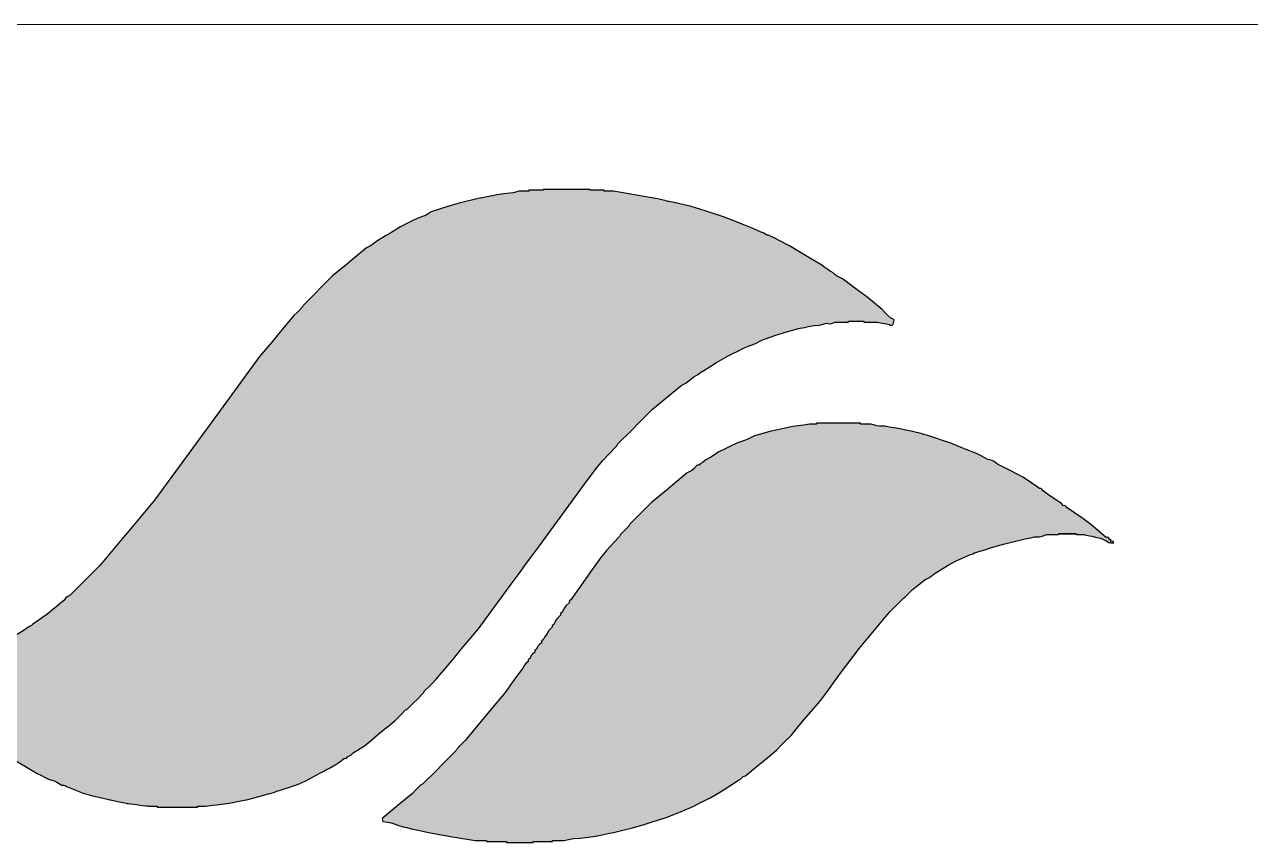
# Model space of a CAD drawing. Header units: millimetres. Extents: x 4091 to 4388, y 660 to 870.
# Drawn here: x 4272.84 to 4287.11, y 692.56 to 702.08 of the extents above; entities that cross this region are included whole.
import ezdxf
from ezdxf.enums import TextEntityAlignment as Align

# ---------------------------------------------------------------- set-up
doc = ezdxf.new("R2010")
doc.units = ezdxf.units.MM
doc.layers.add('图框', color=7, linetype='Continuous')
doc.styles.add('样式 1', font='simsunb.ttf')

# ---------------------------------------------------------------- blocks, each defined once
blk = doc.blocks.new('a1')
h = blk.add_hatch(color=40)
h.dxf.hatch_style = 1
h.paths.add_polyline_path([(836.4, 304), (853.9, 325.1), (888.9, 367.3), (898.6, 377), (903.5, 381.9), (913.2, 391.6), (916.5, 394.1), (929.4, 407), (936.5, 412.9), (951, 424), (957.9, 427.5), (961.3, 429.7), (967, 434.8), (991.6, 450), (1004.6, 456.5), (1030.9, 468.6), (1033.7, 469), (1035.2, 469.6), (1037.6, 471.2), (1049.7, 475), (1055.7, 476.9), (1067.9, 480.7), (1091.2, 487), (1102.9, 490.2), (1126.5, 495.8), (1133.2, 497.1), (1136.5, 497.8), (1143.2, 499.2), (1152, 499.7), (1156.5, 500.6), (1165, 503.3), (1173, 503.3), (1177, 503.3), (1185.1, 503.3), (1185.1, 504.9), (1186.7, 504.9), (1216.9, 504.9), (1216.9, 503.3), (1221.9, 503.3), (1224.4, 503.3), (1229.4, 503.3), (1231.1, 502.9), (1231.9, 502.8), (1233.6, 502.4), (1240.3, 501.1), (1243.6, 500.4), (1250.3, 499.1), (1258, 497.3), (1261.7, 495.8), (1268.8, 492.3), (1273.5, 489.4), (1276.6, 488.7), (1282.2, 489), (1281.2, 491), (1279.4, 491.9), (1277.2, 491.5), (1277.2, 494.9), (1275.2, 494), (1273.8, 495.7), (1272.8, 497.7), (1271, 498.6), (1268.8, 498.2), (1242.1, 521), (1228, 531.8), (1198.8, 551.3), (1197.8, 553.3), (1196, 554.2), (1193.8, 553.8), (1190, 558.4), (1187.5, 560.5), (1182.1, 563.2), (1173, 569.6), (1168.4, 572.7), (1156.8, 581.6), (1155.8, 583.7), (1154, 584.5), (1151.7, 584.2), (1132.5, 597.8), (1122.4, 604.1), (1101.6, 615.3), (1092.2, 619.9), (1087.6, 622.3), (1078.2, 627), (1072.2, 631.6), (1068.6, 633.4), (1061.4, 635.4), (1053.4, 639.4), (1049.4, 641.4), (1041.3, 645.4), (1023.3, 652.8), (1014.2, 656.4), (996.1, 663.8), (980.1, 669.2), (972, 671.8), (956, 677.2), (949.8, 678.6), (944.2, 680.5), (936.2, 682.4), (932.1, 683.4), (924.1, 685.3), (914.7, 687.1), (910, 688.1), (900.6, 690), (892.5, 691.4), (888.5, 692.1), (880.5, 693.5), (871.4, 693.4), (866.3, 694.2), (856.5, 697), (849.1, 697), (845.4, 697), (838.1, 697), (838.1, 698.6), (807.2, 698.6), (791.8, 698.6), (761, 698.6), (761, 697), (756, 697), (753.5, 697), (748.5, 697), (746.1, 696.6), (745, 696.5), (742.6, 696.1), (733.2, 694.8), (728.6, 694.1), (719.2, 692.8), (692.2, 687.2), (678.8, 684), (652.2, 676.9), (640.5, 671), (634.4, 668.5), (622, 664.6), (608.6, 657.9), (601.9, 654.5), (588.5, 647.8), (580, 642.1), (575.6, 639.5), (566.7, 634.5), (563, 631.4), (560.9, 630), (556.6, 627.8), (555.6, 625.8), (553.8, 624.9), (551.6, 625.3), (545.6, 618.8), (541.9, 615.9), (534, 612), (508.8, 590.9), (496.2, 580.4), (471.1, 559.4), (456, 544.3), (448.5, 536.8), (433.4, 521.7), (432.8, 520.4), (432.4, 519.7), (431.7, 518.4), (425.7, 512.3), (422.7, 509.3), (416.7, 503.3), (415.6, 500.4), (413.3, 498.3), (392.5, 475.3), (382.6, 463.3), (364.6, 438.1), (350.8, 418.6), (343.8, 408.8), (329.9, 389.2), (327.9, 388.2), (327, 386.4), (327.4, 384.2), (321.3, 378.5), (318.6, 375), (314.9, 367.5), (312.9, 366.5), (312, 364.7), (312.4, 362.5), (306.3, 356.7), (303.6, 353.2), (299.9, 345.7), (297.9, 344.7), (297, 342.9), (297.4, 340.7), (292.8, 336.9), (290.7, 334.4), (288.1, 329.1), (284.9, 325.4), (283.5, 323.3), (281.4, 319), (279.4, 318), (278.5, 316.2), (278.9, 314), (274.3, 310.2), (272.2, 307.7), (269.6, 302.3), (267.5, 301.3), (266.7, 299.6), (267, 297.3), (262.5, 293.5), (260.4, 291), (257.7, 285.7), (255.7, 284.7), (254.8, 282.9), (255.2, 280.7), (250.6, 276.9), (248.6, 274.4), (245.9, 269), (233, 252.3), (226.9, 243.7), (214.7, 226.5), (186.7, 192.8), (172.8, 176), (144.8, 142.3), (138.8, 136.3), (135.8, 133.3), (129.8, 127.2), (129.1, 125.9), (128.1, 123.9), (105, 100.8), (93.4, 89.2), (70.3, 66.1), (69, 65.5), (67, 64.5), (60.9, 58.4), (57.9, 55.4), (51.9, 49.4), (30.8, 31.7), (20.2, 22.9), (-1, 5.2), (-0.7, 3.2), (-0.5, 2.1), (-0.1, 0.2), (12.1, -2), (18.2, -3.4), (29.9, -7.8), (37.9, -9.7), (42, -10.7), (50, -12.6), (56.1, -13.8), (59.1, -14.5), (65.1, -16), (75.1, -18), (80.1, -19), (90.2, -21), (118.9, -26), (133.2, -28.5), (161.9, -33.5), (170, -33.5), (174, -33.5), (182, -33.5), (182, -35.2), (196.1, -35.2), (203.1, -35.2), (217.2, -35.2), (217.2, -36.8), (235.9, -36.8), (245.3, -36.8), (264, -36.8), (264, -35.2), (277.4, -35.2), (284.1, -35.2), (297.5, -35.2), (297.5, -33.5), (305.6, -33.5), (309.6, -33.5), (317.6, -33.5), (328.8, -30.8), (334.6, -30), (346.1, -29.4), (355.5, -28), (360.2, -27.4), (369.5, -26), (373.6, -25.5), (375.6, -25.2), (379.6, -24.4), (389.6, -22.3), (394.6, -21.3), (404.7, -19.2), (425.5, -14.3), (435.9, -11.5), (456.6, -5.9), (472.7, -0.8), (480.8, 1.7), (497, 6.8), (516.4, 14.9), (526.1, 19), (545.5, 27), (557.5, 33.1), (563.6, 36.1), (575.6, 42.1), (592.2, 52.3), (600.6, 57.5), (617.2, 67.7), (620.9, 70.8), (623, 72.2), (627.3, 74.3), (630.3, 77.5), (632.4, 78.8), (636.5, 80.2), (658, 98.2), (668.8, 107.2), (690.4, 125.2), (700.7, 135.6), (705.9, 140.8), (716.3, 151.1), (725.7, 162.5), (730.4, 168.2), (739.8, 179.5), (766.5, 210.8), (779.1, 227.1), (802.9, 260.5)])
for p, q in [((719.2, 692.8), (692.2, 687.2)), ((728.6, 694.1), (719.2, 692.8)), ((733.2, 694.8), (728.6, 694.1)), ((742.6, 696.1), (733.2, 694.8)), ((745, 696.5), (742.6, 696.1)), ((746.1, 696.6), (745, 696.5)), ((748.5, 697), (746.1, 696.6)), ((753.5, 697), (748.5, 697)), ((756, 697), (753.5, 697)), ((761, 697), (756, 697)), ((791.8, 698.6), (761, 698.6)), ((761, 698.6), (761, 698)), ((761, 698), (761, 697.6)), ((761, 697.6), (761, 697)), ((807.2, 698.6), (791.8, 698.6)), ((838.1, 698.6), (807.2, 698.6)), ((838.1, 698), (838.1, 698.6)), ((838.1, 697.6), (838.1, 698)), ((838.1, 697), (838.1, 697.6)), ((845.4, 697), (838.1, 697)), ((849.1, 697), (845.4, 697)), ((856.5, 697), (849.1, 697)), ((866.3, 694.2), (856.5, 697)), ((871.4, 693.4), (866.3, 694.2)), ((880.5, 693.5), (871.4, 693.4)), ((888.5, 692.1), (880.5, 693.5)), ((892.5, 691.4), (888.5, 692.1)), ((900.6, 690), (892.5, 691.4)), ((910, 688.1), (900.6, 690)), ((914.7, 687.1), (910, 688.1)), ((634.4, 668.5), (622, 664.6)), ((640.5, 671), (634.4, 668.5)), ((652.2, 676.9), (640.5, 671)), ((678.8, 684), (652.2, 676.9)), ((692.2, 687.2), (678.8, 684)), ((924.1, 685.3), (914.7, 687.1)), ((932.1, 683.4), (924.1, 685.3)), ((936.2, 682.4), (932.1, 683.4)), ((944.2, 680.5), (936.2, 682.4)), ((948.9, 679), (944.2, 680.5)), ((951.2, 678.3), (948.9, 679)), ((956, 677.2), (951.2, 678.3)), ((972, 671.8), (956, 677.2)), ((980.1, 669.2), (972, 671.8)), ((996.1, 663.8), (980.1, 669.2)), ((588.5, 647.8), (580, 642.1)), ((601.9, 654.5), (588.5, 647.8)), ((608.6, 657.9), (601.9, 654.5)), ((622, 664.6), (608.6, 657.9)), ((1014.2, 656.4), (996.1, 663.8)), ((1023.3, 652.8), (1014.2, 656.4)), ((1041.3, 645.4), (1023.3, 652.8)), ((1049.4, 641.4), (1041.3, 645.4)), ((551.6, 625.3), (545.6, 618.8)), ((553.8, 624.9), (551.6, 625.3)), ((555.6, 625.8), (553.8, 624.9)), ((556.6, 627.8), (555.6, 625.8)), ((560.9, 630), (556.6, 627.8)), ((563, 631.4), (560.9, 630)), ((566.7, 634.5), (563, 631.4)), ((575.6, 639.5), (566.7, 634.5)), ((580, 642.1), (575.6, 639.5)), ((1053.4, 639.4), (1049.4, 641.4)), ((1061.4, 635.4), (1053.4, 639.4)), ((1068.6, 633.4), (1061.4, 635.4)), ((1072.2, 631.6), (1068.6, 633.4)), ((1078.2, 627), (1072.2, 631.6)), ((1087.6, 622.3), (1078.2, 627)), ((534, 612), (508.8, 590.9)), ((541.9, 615.9), (534, 612)), ((545.6, 618.8), (541.9, 615.9)), ((1092.2, 619.9), (1087.6, 622.3)), ((1101.6, 615.3), (1092.2, 619.9)), ((1122.4, 604.1), (1101.6, 615.3)), ((1132.5, 597.8), (1122.4, 604.1)), ((508.8, 590.9), (496.2, 580.4)), ((1151.7, 584.2), (1132.5, 597.8)), ((1154, 584.5), (1151.7, 584.2)), ((1155.8, 583.7), (1154, 584.5)), ((1156.8, 581.6), (1155.8, 583.7)), ((1168.4, 572.7), (1156.8, 581.6)), ((471.1, 559.4), (456, 544.3)), ((496.2, 580.4), (471.1, 559.4)), ((1173, 569.6), (1168.4, 572.7)), ((1182.1, 563.2), (1173, 569.6)), ((1187.5, 560.5), (1182.1, 563.2)), ((1190, 558.4), (1187.5, 560.5)), ((456, 544.3), (448.5, 536.8)), ((1193.8, 553.8), (1190, 558.4)), ((1196, 554.2), (1193.8, 553.8)), ((1197.8, 553.3), (1196, 554.2)), ((1198.8, 551.3), (1197.8, 553.3)), ((1228, 531.8), (1198.8, 551.3)), ((431.7, 518.4), (425.7, 512.3)), ((432.4, 519.7), (431.7, 518.4)), ((432.8, 520.4), (432.4, 519.7)), ((433.4, 521.7), (432.8, 520.4)), ((448.5, 536.8), (433.4, 521.7)), ((1242.1, 521), (1228, 531.8)), ((1268.8, 498.2), (1242.1, 521)), ((413.3, 498.3), (392.5, 475.3)), ((415.1, 499.9), (413.3, 498.3)), ((415.8, 501), (415.1, 499.9)), ((416.7, 503.3), (415.8, 501)), ((422.7, 509.3), (416.7, 503.3)), ((425.7, 512.3), (422.7, 509.3)), ((1102.9, 490.2), (1126.5, 495.8)), ((1126.5, 495.8), (1133.2, 497.1)), ((1133.2, 497.1), (1136.5, 497.8)), ((1136.5, 497.8), (1143.2, 499.2)), ((1143.2, 499.2), (1152, 499.7)), ((1152, 499.7), (1156.5, 500.6)), ((1156.5, 500.6), (1165, 503.3)), ((1165, 503.3), (1173, 503.3)), ((1173, 503.3), (1177, 503.3)), ((1177, 503.3), (1185.1, 503.3)), ((1185.1, 504.3), (1185.1, 504.9)), ((1185.1, 504.9), (1186.7, 504.9)), ((1186.7, 504.9), (1185.1, 504.9)), ((1185.1, 504.9), (1186.7, 504.9)), ((1185.1, 503.9), (1185.1, 504.3)), ((1185.1, 503.3), (1185.1, 503.9)), ((1186.7, 504.9), (1216.9, 504.9)), ((1216.9, 504.9), (1186.7, 504.9)), ((1186.7, 504.9), (1216.9, 504.9)), ((1216.9, 504.9), (1216.9, 504.3)), ((1216.9, 504.3), (1216.9, 503.9)), ((1216.9, 503.9), (1216.9, 503.3)), ((1216.9, 503.3), (1221.9, 503.3)), ((1221.9, 503.3), (1224.4, 503.3)), ((1224.4, 503.3), (1229.4, 503.3)), ((1229.4, 503.3), (1231.1, 502.9)), ((1231.1, 502.9), (1231.9, 502.8)), ((1231.9, 502.8), (1233.6, 502.4)), ((1233.6, 502.4), (1240.3, 501.1)), ((1240.3, 501.1), (1243.6, 500.4)), ((1243.6, 500.4), (1250.3, 499.1)), ((1250.3, 499.1), (1258, 497.3)), ((1258, 497.3), (1261.7, 495.8)), ((1261.7, 495.8), (1268.8, 492.3)), ((1271, 498.6), (1268.8, 498.2)), ((1272.8, 497.7), (1271, 498.6)), ((1273.8, 495.7), (1272.8, 497.7)), ((1274.7, 494.6), (1273.8, 495.7)), ((1275.9, 494.3), (1274.7, 494.6)), ((1277.2, 494.9), (1275.9, 494.3)), ((1277.2, 493.5), (1277.2, 494.9)), ((392.5, 475.3), (382.6, 463.3)), ((1037.6, 471.2), (1049.7, 475)), ((1049.7, 475), (1055.7, 476.9)), ((1055.7, 476.9), (1067.9, 480.7)), ((1067.9, 480.7), (1091.2, 487)), ((1091.2, 487), (1102.9, 490.2)), ((1268.8, 492.3), (1273.5, 489.4)), ((1273.5, 489.4), (1276.6, 488.7)), ((1276.6, 488.7), (1282.2, 489)), ((1277.2, 492.8), (1277.2, 493.5)), ((1277.2, 491.5), (1277.2, 492.8)), ((1279.4, 491.9), (1277.2, 491.5)), ((1281.2, 491), (1279.4, 491.9)), ((1282.2, 489), (1281.2, 491)), ((382.6, 463.3), (364.6, 438.1)), ((991.6, 450), (1004.6, 456.5)), ((1004.6, 456.5), (1030.9, 468.6)), ((1030.9, 468.6), (1033.7, 469)), ((1033.7, 469), (1035.2, 469.6)), ((1035.2, 469.6), (1037.6, 471.2)), ((364.6, 438.1), (350.8, 418.6)), ((961.3, 429.7), (967, 434.8)), ((967, 434.8), (991.6, 450)), ((343.8, 408.8), (329.9, 389.2)), ((350.8, 418.6), (343.8, 408.8)), ((929.4, 407), (936.5, 412.9)), ((936.5, 412.9), (951, 424)), ((951, 424), (957.9, 427.5)), ((957.9, 427.5), (961.3, 429.7)), ((327.9, 388.2), (327, 386.4)), ((329.9, 389.2), (327.9, 388.2)), ((903.5, 381.9), (913.2, 391.6)), ((913.2, 391.6), (916.5, 394.1)), ((916.5, 394.1), (929.4, 407)), ((312.9, 366.5), (312, 364.7)), ((314.9, 367.5), (312.9, 366.5)), ((318.6, 375), (314.9, 367.5)), ((321.3, 378.5), (318.6, 375)), ((327.4, 384.2), (321.3, 378.5)), ((327, 386.4), (327.4, 384.2)), ((853.9, 325.1), (888.9, 367.3)), ((888.9, 367.3), (898.6, 377)), ((898.6, 377), (903.5, 381.9)), ((297.9, 344.7), (297, 342.9)), ((299.9, 345.7), (297.9, 344.7)), ((303.6, 353.2), (299.9, 345.7)), ((306.3, 356.7), (303.6, 353.2)), ((312.4, 362.5), (306.3, 356.7)), ((312, 364.7), (312.4, 362.5)), ((283.5, 323.3), (281.4, 319)), ((284.9, 325.4), (283.5, 323.3)), ((288.1, 329.1), (284.9, 325.4)), ((290.7, 334.4), (288.1, 329.1)), ((292.8, 336.9), (290.7, 334.4)), ((297.4, 340.7), (292.8, 336.9)), ((297, 342.9), (297.4, 340.7)), ((836.4, 304), (853.9, 325.1)), ((267.5, 301.3), (266.7, 299.6)), ((269.6, 302.3), (267.5, 301.3)), ((272.2, 307.7), (269.6, 302.3)), ((274.3, 310.2), (272.2, 307.7)), ((278.9, 314), (274.3, 310.2)), ((279.4, 318), (278.5, 316.2)), ((278.5, 316.2), (278.9, 314)), ((281.4, 319), (279.4, 318)), ((802.9, 260.5), (836.4, 304)), ((255.2, 280.7), (250.6, 276.9)), ((255.7, 284.7), (254.8, 282.9)), ((254.8, 282.9), (255.2, 280.7)), ((257.7, 285.7), (255.7, 284.7)), ((260.4, 291), (257.7, 285.7)), ((262.5, 293.5), (260.4, 291)), ((267, 297.3), (262.5, 293.5)), ((266.7, 299.6), (267, 297.3)), ((245.9, 269), (233, 252.3)), ((248.6, 274.4), (245.9, 269)), ((250.6, 276.9), (248.6, 274.4)), ((779.1, 227.1), (802.9, 260.5)), ((226.9, 243.7), (214.7, 226.5)), ((233, 252.3), (226.9, 243.7)), ((214.7, 226.5), (186.7, 192.8)), ((766.5, 210.8), (779.1, 227.1)), ((739.8, 179.5), (766.5, 210.8)), ((172.8, 176), (144.8, 142.3)), ((186.7, 192.8), (172.8, 176)), ((730.4, 168.2), (739.8, 179.5)), ((705.9, 140.8), (716.3, 151.1)), ((716.3, 151.1), (725.7, 162.5)), ((725.7, 162.5), (730.4, 168.2)), ((135.8, 133.3), (129.8, 127.2)), ((138.8, 136.3), (135.8, 133.3)), ((144.8, 142.3), (138.8, 136.3)), ((690.4, 125.2), (700.7, 135.6)), ((700.7, 135.6), (705.9, 140.8)), ((128.1, 123.9), (105, 100.8)), ((128.7, 125.2), (128.1, 123.9)), ((129.1, 125.9), (128.7, 125.2)), ((129.8, 127.2), (129.1, 125.9)), ((668.8, 107.2), (690.4, 125.2)), ((93.4, 89.2), (70.3, 66.1)), ((105, 100.8), (93.4, 89.2)), ((636.5, 80.2), (658, 98.2)), ((658, 98.2), (668.8, 107.2)), ((68.3, 65.1), (67, 64.5)), ((69, 65.5), (68.3, 65.1)), ((70.3, 66.1), (69, 65.5)), ((600.6, 57.5), (617.2, 67.7)), ((617.2, 67.7), (620.9, 70.8)), ((620.9, 70.8), (623, 72.2)), ((623, 72.2), (627.3, 74.3)), ((627.3, 74.3), (630.3, 77.5)), ((630.3, 77.5), (632.4, 78.8)), ((632.4, 78.8), (636.5, 80.2)), ((51.9, 49.4), (30.8, 31.7)), ((57.9, 55.4), (51.9, 49.4)), ((60.9, 58.4), (57.9, 55.4)), ((67, 64.5), (60.9, 58.4)), ((575.6, 42.1), (592.2, 52.3)), ((592.2, 52.3), (600.6, 57.5)), ((20.2, 22.9), (-1, 5.2)), ((30.8, 31.7), (20.2, 22.9)), ((526.1, 19), (545.5, 27)), ((545.5, 27), (557.5, 33.1)), ((557.5, 33.1), (563.6, 36.1)), ((563.6, 36.1), (575.6, 42.1)), ((-1, 5.2), (-0.7, 3.2)), ((-0.7, 3.2), (-0.5, 2.1)), ((-0.5, 2.1), (-0.1, 0.2)), ((-0.1, 0.2), (12.1, -2)), ((472.7, -0.8), (480.8, 1.7)), ((480.8, 1.7), (497, 6.8)), ((497, 6.8), (516.4, 14.9)), ((516.4, 14.9), (526.1, 19)), ((12.1, -2), (18.2, -3.4)), ((18.2, -3.4), (29.9, -7.8)), ((29.9, -7.8), (37.9, -9.7)), ((37.9, -9.7), (42, -10.7)), ((42, -10.7), (50, -12.6)), ((50, -12.6), (56.1, -13.8)), ((56.1, -13.8), (59.1, -14.5)), ((59.1, -14.5), (65.1, -16)), ((65.1, -16), (75.1, -18)), ((75.1, -18), (80.1, -19)), ((80.1, -19), (90.2, -21)), ((90.2, -21), (118.9, -26)), ((389.6, -22.3), (394.6, -21.3)), ((394.6, -21.3), (404.7, -19.2)), ((404.7, -19.2), (425.5, -14.3)), ((425.5, -14.3), (435.9, -11.5)), ((435.9, -11.5), (456.6, -5.9)), ((456.6, -5.9), (472.7, -0.8)), ((118.9, -26), (133.2, -28.5)), ((133.2, -28.5), (161.9, -33.5)), ((161.9, -33.5), (170, -33.5)), ((170, -33.5), (174, -33.5)), ((174, -33.5), (182, -33.5)), ((182, -33.5), (182, -34.2)), ((182, -34.2), (182, -34.5)), ((182, -34.5), (182, -35.2)), ((182, -35.2), (196.1, -35.2)), ((196.1, -35.2), (203.1, -35.2)), ((203.1, -35.2), (217.2, -35.2)), ((217.2, -35.2), (217.2, -35.8)), ((217.2, -35.8), (217.2, -36.2)), ((217.2, -36.2), (217.2, -36.8)), ((217.2, -36.8), (235.9, -36.8)), ((235.9, -36.8), (245.3, -36.8)), ((245.3, -36.8), (264, -36.8)), ((264, -35.8), (264, -35.2)), ((264, -35.2), (277.4, -35.2)), ((264, -36.2), (264, -35.8)), ((264, -36.8), (264, -36.2)), ((277.4, -35.2), (284.1, -35.2)), ((284.1, -35.2), (297.5, -35.2)), ((297.5, -34.2), (297.5, -33.5)), ((297.5, -33.5), (305.6, -33.5)), ((297.5, -34.5), (297.5, -34.2)), ((297.5, -35.2), (297.5, -34.5)), ((305.6, -33.5), (309.6, -33.5)), ((309.6, -33.5), (317.6, -33.5)), ((317.6, -33.5), (328.8, -30.8)), ((328.8, -30.8), (334.6, -30)), ((334.6, -30), (346.1, -29.4)), ((346.1, -29.4), (355.5, -28)), ((355.5, -28), (360.2, -27.4)), ((360.2, -27.4), (369.5, -26)), ((369.5, -26), (373.6, -25.5)), ((373.6, -25.5), (375.6, -25.2)), ((375.6, -25.2), (379.6, -24.4)), ((379.6, -24.4), (389.6, -22.3))]:
    blk.add_line(p, q)
blk = doc.blocks.new('a2')
h = blk.add_hatch(color=132)
h.dxf.hatch_style = 1
h.paths.add_polyline_path([(1142.7, 249.9), (1174.3, 293.1), (1194.5, 320.6), (1205.6, 333.9), (1229.2, 358.6), (1231, 360.2), (1231.7, 361.4), (1232.6, 363.6), (1257, 388.1), (1269.2, 400.3), (1293.7, 424.7), (1313.5, 441.1), (1323.4, 449.3), (1343.2, 465.6), (1352.8, 471.1), (1357.3, 474.4), (1365.9, 481.4), (1370.2, 483.6), (1372.2, 485), (1375.9, 488.1), (1395.9, 500.3), (1405.9, 506.4), (1426.2, 518), (1437, 523.4), (1442.3, 526.1), (1453, 531.4), (1458.9, 534.1), (1461.9, 535.3), (1473.1, 539), (1483.9, 545.2), (1489.7, 547.7), (1501.6, 551.5), (1509.6, 554.2), (1513.7, 555.5), (1521.7, 558.1), (1524.2, 559.3), (1543.8, 564.7), (1549.3, 566.2), (1560.2, 568.1), (1566.9, 569.5), (1570.3, 570.1), (1577, 571.5), (1585.8, 572.1), (1590.3, 573), (1598.7, 575.7), (1604.7, 574.5), (1608.3, 574.9), (1613.8, 577.4), (1623.2, 577.4), (1627.8, 577.4), (1637.2, 577.4), (1637.2, 579.1), (1647.9, 579.1), (1653.3, 579.1), (1664, 579.1), (1664, 577.4), (1673.4, 577.4), (1678.1, 577.4), (1687.4, 577.4), (1696.1, 575.7), (1700.5, 574.8), (1709.2, 573), (1711.4, 571.5), (1714.1, 571.8), (1715.9, 573.9), (1717.5, 580.7), (1715.2, 583.4), (1711.3, 584.3), (1705.3, 590.3), (1702.3, 593.3), (1696.2, 599.4), (1669.2, 621.9), (1655, 632.3), (1626.6, 653.1), (1619.7, 656.6), (1616.4, 658.8), (1610.6, 663.8), (1606.3, 666), (1604.2, 667.4), (1600.5, 670.5), (1596.2, 672.7), (1594.1, 674.1), (1590.5, 677.2), (1567.7, 691), (1556.3, 697.8), (1533.6, 711.5), (1514.5, 721.1), (1509.1, 723.8), (1498.4, 729.1), (1496.4, 729.8), (1493.4, 730.8), (1487.4, 733.8), (1484.4, 735.3), (1468.3, 742.5), (1448.1, 750.4), (1438, 754.3), (1417.9, 762.2), (1405.8, 766.2), (1399.8, 768.2), (1387.7, 772.2), (1376.4, 775.6), (1370.7, 777.3), (1359.3, 780.7), (1345.9, 783.9), (1339.2, 785.5), (1325.7, 788.6), (1321.5, 788.9), (1317.3, 790.3), (1307.4, 792.6), (1302.3, 793.6), (1292.2, 795.4), (1265.5, 800), (1252.1, 802.4), (1225.4, 807), (1218.7, 807), (1215.3, 807), (1208.6, 807), (1208.6, 808.7), (1198.6, 808.7), (1193.6, 808.7), (1183.5, 808.7), (1183.5, 810.3), (1150.7, 810.3), (1134.3, 810.3), (1101.5, 810.3), (1101.5, 808.7), (1091.5, 808.7), (1086.4, 808.7), (1076.4, 808.7), (1076.4, 807), (1069.7, 807), (1066.3, 807), (1059.6, 807), (1049.1, 804.4), (1043.7, 803.4), (1032.9, 802.7), (1024.8, 801.3), (1020.8, 800.6), (1012.8, 799.2), (1002.8, 797.2), (997.7, 796.2), (987.7, 794.2), (954.5, 785.9), (937.9, 781.3), (905.4, 770.7), (896.6, 765.3), (891.7, 763.1), (881.9, 759.9), (869.8, 753.9), (863.8, 750.9), (851.8, 744.8), (834.3, 734.2), (825.5, 728.9), (808.1, 718.3), (802.2, 713.3), (798.9, 711), (792, 707.6), (768.2, 687.9), (756.3, 678.1), (732.5, 658.4), (712, 637.9), (701.8, 627.7), (681.4, 607.3), (680.7, 606), (680.4, 605.3), (679.7, 604), (673.7, 597.9), (670.7, 594.9), (664.7, 588.9), (640.6, 560.1), (628.6, 545.6), (604.5, 516.8), (530.6, 416.1), (493.7, 365.7), (419.8, 264.9), (381.8, 219.4), (362.7, 196.6), (324.7, 151), (303.6, 129.9), (293, 119.3), (271.9, 98.2), (267, 95.4), (264.6, 93.5), (261, 89.1), (241.4, 72.4), (231, 64.5), (209.9, 49.7), (205, 45.6), (199.8, 43), (189.5, 35.7), (184.1, 32.4), (173.1, 26.1), (166.4, 22.8), (163.1, 21.1), (156.4, 17.7), (144.9, 13.3), (139.2, 11.1), (127.7, 6.6), (107.8, 1), (97.7, -1.5), (77.4, -5.5), (58, -5.5), (48.2, -5.5), (28.8, -5.5), (21.2, -2.7), (16.9, -1.9), (8.7, -2.2), (8.7, -3.8), (7.1, -3.8), (5.4, -5.1), (5.1, -7.1), (6.2, -8.8), (14.2, -23.5), (18.8, -30.6), (28.8, -44), (28.5, -46.2), (29.3, -48), (31.4, -49), (45.5, -70.5), (53.3, -80.9), (70, -100.5), (73.9, -103.3), (75.5, -105.3), (77.7, -109.6), (90.7, -122.7), (97.2, -129.2), (110.3, -142.2), (124, -152), (130.5, -157.6), (139.1, -166.2), (148, -172.2), (153.4, -176), (163.8, -184), (183.9, -196.1), (193.9, -202.2), (214, -214.3), (222, -218.3), (226, -220.3), (234.1, -224.3), (243.9, -227.6), (248.7, -229.8), (257.6, -235.1), (261.1, -234.7), (263.3, -235.4), (266, -237.6), (294.7, -248.8), (309.6, -253.4), (339.7, -260.2), (343, -261), (353.1, -263.1), (358.1, -264.1), (368.1, -266.1), (372.1, -267), (374.1, -267.4), (378.2, -267.8), (388.9, -269.1), (394.2, -269.8), (405, -271.1), (407.6, -271.4), (409, -271.6), (411.7, -271.9), (417, -271.9), (419.7, -271.9), (425, -271.9), (425, -273.6), (453.2, -273.6), (467.2, -273.6), (495.4, -273.6), (495.4, -271.9), (500.7, -271.9), (503.4, -271.9), (508.8, -271.9), (522.1, -270.3), (528.8, -269.4), (542.2, -267.8), (550.3, -266.4), (554.3, -265.7), (562.3, -264.3), (584, -260), (594.8, -257.3), (616, -251.4), (619.3, -250.1), (622.8, -249.7), (630.8, -247.1), (634.8, -245.8), (642.9, -243.1), (670.8, -234), (684.3, -227.8), (710.1, -213.8), (716.8, -210.4), (720.2, -208.8), (726.9, -205.4), (738, -199), (743.4, -195.5), (753.6, -187.8), (755.8, -188.2), (757.6, -187.3), (758.6, -185.3), (762.9, -183.1), (765, -181.7), (768.6, -178.5), (788.2, -165.7), (797.7, -158.6), (815.5, -143.4), (826.2, -134.6), (831.5, -130.2), (842.1, -121.4), (849.5, -114), (853.2, -110.3), (860.5, -103), (863.9, -101.3), (874.9, -90.2), (880.5, -84.7), (891.5, -73.7), (892.2, -72.3), (892.5, -71.7), (893.2, -70.3), (901.9, -61.6), (906.2, -57.3), (914.9, -48.6), (944.2, -13.5), (958.8, 4), (988.1, 39.1), (1010.5, 69.6), (1021.7, 84.8), (1044, 115.4), (1054.3, 129.3), (1059.4, 136.3), (1069.6, 150.2), (1079.8, 164.1), (1084.9, 171.1), (1095.1, 185), (1126.8, 228.2)])
for p, q in [((997.7, 796.2), (987.7, 794.2)), ((1002.8, 797.2), (997.7, 796.2)), ((1012.8, 799.2), (1002.8, 797.2)), ((1020.8, 800.6), (1012.8, 799.2)), ((1024.8, 801.3), (1020.8, 800.6)), ((1032.9, 802.7), (1024.8, 801.3)), ((1043.7, 803.4), (1032.9, 802.7)), ((1049.1, 804.4), (1043.7, 803.4)), ((1059.6, 807), (1049.1, 804.4)), ((1066.3, 807), (1059.6, 807)), ((1069.7, 807), (1066.3, 807)), ((1076.4, 807), (1069.7, 807)), ((1086.4, 808.7), (1076.4, 808.7)), ((1076.4, 808.7), (1076.4, 808)), ((1076.4, 808), (1076.4, 807.7)), ((1076.4, 807.7), (1076.4, 807)), ((1091.5, 808.7), (1086.4, 808.7)), ((1101.5, 808.7), (1091.5, 808.7)), ((1134.3, 810.3), (1101.5, 810.3)), ((1101.5, 810.3), (1101.5, 809.7)), ((1101.5, 809.7), (1101.5, 809.3)), ((1101.5, 809.3), (1101.5, 808.7)), ((1150.7, 810.3), (1134.3, 810.3)), ((1183.5, 810.3), (1150.7, 810.3)), ((1183.5, 809.7), (1183.5, 810.3)), ((1183.5, 809.3), (1183.5, 809.7)), ((1183.5, 808.7), (1183.5, 809.3)), ((1193.6, 808.7), (1183.5, 808.7)), ((1198.6, 808.7), (1193.6, 808.7)), ((1208.6, 808.7), (1198.6, 808.7)), ((1208.6, 808), (1208.6, 808.7)), ((1208.6, 807.7), (1208.6, 808)), ((1208.6, 807), (1208.6, 807.7)), ((1215.3, 807), (1208.6, 807)), ((1218.7, 807), (1215.3, 807)), ((1225.4, 807), (1218.7, 807)), ((1252.1, 802.4), (1225.4, 807)), ((1265.5, 800), (1252.1, 802.4)), ((1292.2, 795.4), (1265.5, 800)), ((937.9, 781.3), (905.4, 770.7)), ((954.5, 785.9), (937.9, 781.3)), ((987.7, 794.2), (954.5, 785.9)), ((1302.3, 793.6), (1292.2, 795.4)), ((1307.4, 792.6), (1302.3, 793.6)), ((1317.3, 790.3), (1307.4, 792.6)), ((1320.6, 789.2), (1317.3, 790.3)), ((1322.3, 788.8), (1320.6, 789.2)), ((1325.7, 788.6), (1322.3, 788.8)), ((1339.2, 785.5), (1325.7, 788.6)), ((1345.9, 783.9), (1339.2, 785.5)), ((1359.3, 780.7), (1345.9, 783.9)), ((1370.7, 777.3), (1359.3, 780.7)), ((1376.4, 775.6), (1370.7, 777.3)), ((1387.7, 772.2), (1376.4, 775.6)), ((869.8, 753.9), (863.8, 750.9)), ((881.9, 759.9), (869.8, 753.9)), ((891.7, 763.1), (881.9, 759.9)), ((896.6, 765.3), (891.7, 763.1)), ((905.4, 770.7), (896.6, 765.3)), ((1399.8, 768.2), (1387.7, 772.2)), ((1405.8, 766.2), (1399.8, 768.2)), ((1417.9, 762.2), (1405.8, 766.2)), ((1438, 754.3), (1417.9, 762.2)), ((1448.1, 750.4), (1438, 754.3)), ((834.3, 734.2), (825.5, 728.9)), ((851.8, 744.8), (834.3, 734.2)), ((863.8, 750.9), (851.8, 744.8)), ((1468.3, 742.5), (1448.1, 750.4)), ((1484.4, 735.3), (1468.3, 742.5)), ((1487.4, 733.8), (1484.4, 735.3)), ((1493.4, 730.8), (1487.4, 733.8)), ((798.9, 711), (792, 707.6)), ((802.2, 713.3), (798.9, 711)), ((808.1, 718.3), (802.2, 713.3)), ((825.5, 728.9), (808.1, 718.3)), ((1495.4, 730.1), (1493.4, 730.8)), ((1496.4, 729.8), (1495.4, 730.1)), ((1498.4, 729.1), (1496.4, 729.8)), ((1509.1, 723.8), (1498.4, 729.1)), ((1514.5, 721.1), (1509.1, 723.8)), ((1533.6, 711.5), (1514.5, 721.1)), ((1556.3, 697.8), (1533.6, 711.5)), ((792, 707.6), (768.2, 687.9)), ((1567.7, 691), (1556.3, 697.8)), ((1590.5, 677.2), (1567.7, 691)), ((756.3, 678.1), (732.5, 658.4)), ((768.2, 687.9), (756.3, 678.1)), ((1594.1, 674.1), (1590.5, 677.2)), ((1596.2, 672.7), (1594.1, 674.1)), ((1600.5, 670.5), (1596.2, 672.7)), ((1604.2, 667.4), (1600.5, 670.5)), ((1606.3, 666), (1604.2, 667.4)), ((732.5, 658.4), (712, 637.9)), ((1610.6, 663.8), (1606.3, 666)), ((1616.4, 658.8), (1610.6, 663.8)), ((1619.7, 656.6), (1616.4, 658.8)), ((1626.6, 653.1), (1619.7, 656.6)), ((1655, 632.3), (1626.6, 653.1)), ((701.8, 627.7), (681.4, 607.3)), ((712, 637.9), (701.8, 627.7)), ((1669.2, 621.9), (1655, 632.3)), ((679.7, 604), (673.7, 597.9)), ((680.4, 605.3), (679.7, 604)), ((680.7, 606), (680.4, 605.3)), ((681.4, 607.3), (680.7, 606)), ((1696.2, 599.4), (1669.2, 621.9)), ((664.7, 588.9), (640.6, 560.1)), ((670.7, 594.9), (664.7, 588.9)), ((673.7, 597.9), (670.7, 594.9)), ((1702.3, 593.3), (1696.2, 599.4)), ((1705.3, 590.3), (1702.3, 593.3)), ((1711.3, 584.3), (1705.3, 590.3)), ((1715.2, 583.4), (1711.3, 584.3)), ((1717.5, 580.7), (1715.2, 583.4)), ((1715.9, 573.9), (1717.5, 580.7)), ((640.6, 560.1), (628.6, 545.6)), ((1521.7, 558.1), (1524.2, 559.3)), ((1524.2, 559.3), (1543.8, 564.7)), ((1543.8, 564.7), (1549.3, 566.2)), ((1549.3, 566.2), (1560.2, 568.1)), ((1560.2, 568.1), (1566.9, 569.5)), ((1566.9, 569.5), (1570.3, 570.1)), ((1570.3, 570.1), (1577, 571.5)), ((1577, 571.5), (1585.8, 572.1)), ((1585.8, 572.1), (1590.3, 573)), ((1590.3, 573), (1598.7, 575.7)), ((1598.7, 575.7), (1604.7, 574.5)), ((1604.7, 574.5), (1608.3, 574.9)), ((1608.3, 574.9), (1613.8, 577.4)), ((1613.8, 577.4), (1623.2, 577.4)), ((1623.2, 577.4), (1627.8, 577.4)), ((1627.8, 577.4), (1637.2, 577.4)), ((1637.2, 578.4), (1637.2, 579.1)), ((1637.2, 579.1), (1647.9, 579.1)), ((1637.2, 578.1), (1637.2, 578.4)), ((1637.2, 577.4), (1637.2, 578.1)), ((1647.9, 579.1), (1653.3, 579.1)), ((1653.3, 579.1), (1664, 579.1)), ((1664, 579.1), (1664, 578.4)), ((1664, 578.4), (1664, 578.1)), ((1664, 578.1), (1664, 577.4)), ((1664, 577.4), (1673.4, 577.4)), ((1673.4, 577.4), (1678.1, 577.4)), ((1678.1, 577.4), (1687.4, 577.4)), ((1687.4, 577.4), (1696.1, 575.7)), ((1696.1, 575.7), (1700.5, 574.8)), ((1700.5, 574.8), (1709.2, 573)), ((1709.2, 573), (1711.4, 571.5)), ((1711.4, 571.5), (1714.1, 571.8)), ((1714.1, 571.8), (1715.9, 573.9)), ((628.6, 545.6), (604.5, 516.8)), ((1461.9, 535.3), (1473.1, 539)), ((1473.1, 539), (1483.9, 545.2)), ((1483.9, 545.2), (1489.7, 547.7)), ((1489.7, 547.7), (1501.6, 551.5)), ((1501.6, 551.5), (1509.6, 554.2)), ((1509.6, 554.2), (1513.7, 555.5)), ((1513.7, 555.5), (1521.7, 558.1)), ((604.5, 516.8), (530.6, 416.1)), ((1405.9, 506.4), (1426.2, 518)), ((1426.2, 518), (1437, 523.4)), ((1437, 523.4), (1442.3, 526.1)), ((1442.3, 526.1), (1453, 531.4)), ((1453, 531.4), (1458.9, 534.1)), ((1458.9, 534.1), (1461.9, 535.3)), ((1375.9, 488.1), (1395.9, 500.3)), ((1395.9, 500.3), (1405.9, 506.4)), ((1352.8, 471.1), (1357.3, 474.4)), ((1357.3, 474.4), (1365.9, 481.4)), ((1365.9, 481.4), (1370.2, 483.6)), ((1370.2, 483.6), (1372.2, 485)), ((1372.2, 485), (1375.9, 488.1)), ((1323.4, 449.3), (1343.2, 465.6)), ((1343.2, 465.6), (1352.8, 471.1)), ((1293.7, 424.7), (1313.5, 441.1)), ((1313.5, 441.1), (1323.4, 449.3)), ((530.6, 416.1), (493.7, 365.7)), ((1269.2, 400.3), (1293.7, 424.7)), ((1232.6, 363.6), (1257, 388.1)), ((1257, 388.1), (1269.2, 400.3)), ((493.7, 365.7), (419.8, 264.9)), ((1205.6, 333.9), (1229.2, 358.6)), ((1229.2, 358.6), (1231, 360.2)), ((1231, 360.2), (1231.7, 361.4)), ((1231.7, 361.4), (1232.6, 363.6)), ((1194.5, 320.6), (1205.6, 333.9)), ((1174.3, 293.1), (1194.5, 320.6)), ((1142.7, 249.9), (1174.3, 293.1)), ((419.8, 264.9), (381.8, 219.4)), ((1126.8, 228.2), (1142.7, 249.9)), ((381.8, 219.4), (362.7, 196.6)), ((1095.1, 185), (1126.8, 228.2)), ((362.7, 196.6), (324.7, 151)), ((1084.9, 171.1), (1095.1, 185)), ((324.7, 151), (303.6, 129.9)), ((1069.6, 150.2), (1079.8, 164.1)), ((1079.8, 164.1), (1084.9, 171.1)), ((303.6, 129.9), (293, 119.3)), ((1044, 115.4), (1054.3, 129.3)), ((1054.3, 129.3), (1059.4, 136.3)), ((1059.4, 136.3), (1069.6, 150.2)), ((293, 119.3), (271.9, 98.2)), ((1021.7, 84.8), (1044, 115.4)), ((261, 89.1), (241.4, 72.4)), ((264.6, 93.5), (261, 89.1)), ((267, 95.4), (264.6, 93.5)), ((271.9, 98.2), (267, 95.4)), ((231, 64.5), (209.9, 49.7)), ((241.4, 72.4), (231, 64.5)), ((988.1, 39.1), (1010.5, 69.6)), ((1010.5, 69.6), (1021.7, 84.8)), ((204.2, 45.1), (199.8, 43)), ((206.2, 46.6), (204.2, 45.1)), ((209.9, 49.7), (206.2, 46.6)), ((166.4, 22.8), (163.1, 21.1)), ((173.1, 26.1), (166.4, 22.8)), ((184.1, 32.4), (173.1, 26.1)), ((189.5, 35.7), (184.1, 32.4)), ((199.8, 43), (189.5, 35.7)), ((958.8, 4), (988.1, 39.1)), ((107.8, 1), (97.7, -1.5)), ((127.7, 6.6), (107.8, 1)), ((139.2, 11.1), (127.7, 6.6)), ((144.9, 13.3), (139.2, 11.1)), ((156.4, 17.7), (144.9, 13.3)), ((163.1, 21.1), (156.4, 17.7)), ((944.2, -13.5), (958.8, 4)), ((5.4, -5.1), (5.1, -7.1)), ((5.1, -7.1), (6.2, -8.8)), ((7.1, -3.8), (5.4, -5.1)), ((6.2, -8.8), (14.2, -23.5)), ((8.7, -3.8), (7.1, -3.8)), ((7.1, -3.8), (8.7, -3.8)), ((8.7, -3.8), (7.1, -3.8)), ((16.9, -1.9), (8.7, -2.2)), ((8.7, -2.2), (8.7, -5.5)), ((8.7, -5.5), (8.7, -2.2)), ((8.7, -2.2), (8.7, -5.5)), ((8.7, -5.5), (8.7, -3.8)), ((8.7, -3.8), (8.7, -5.5)), ((8.7, -5.5), (8.7, -3.8)), ((21.2, -2.7), (16.9, -1.9)), ((28.8, -5.5), (21.2, -2.7)), ((48.2, -5.5), (28.8, -5.5)), ((58, -5.5), (48.2, -5.5)), ((77.4, -5.5), (58, -5.5)), ((97.7, -1.5), (77.4, -5.5)), ((914.9, -48.6), (944.2, -13.5)), ((14.2, -23.5), (18.8, -30.6)), ((18.8, -30.6), (28.8, -44)), ((28.8, -44), (28.5, -46.2)), ((28.5, -46.2), (29.3, -48)), ((29.3, -48), (31.4, -49)), ((31.4, -49), (45.5, -70.5)), ((893.2, -70.3), (901.9, -61.6)), ((901.9, -61.6), (906.2, -57.3)), ((906.2, -57.3), (914.9, -48.6)), ((45.5, -70.5), (53.3, -80.9)), ((53.3, -80.9), (70, -100.5)), ((874.9, -90.2), (880.5, -84.7)), ((880.5, -84.7), (891.5, -73.7)), ((891.5, -73.7), (892.2, -72.3)), ((892.2, -72.3), (892.5, -71.7)), ((892.5, -71.7), (893.2, -70.3)), ((70, -100.5), (73.9, -103.3)), ((73.9, -103.3), (75.5, -105.3)), ((75.5, -105.3), (77.7, -109.6)), ((853.2, -110.3), (860.5, -103)), ((860.5, -103), (861.9, -102.3)), ((861.9, -102.3), (862.5, -102)), ((862.5, -102), (863.9, -101.3)), ((863.9, -101.3), (874.9, -90.2)), ((77.7, -109.6), (90.7, -122.7)), ((90.7, -122.7), (97.2, -129.2)), ((831.5, -130.2), (842.1, -121.4)), ((842.1, -121.4), (849.5, -114)), ((849.5, -114), (853.2, -110.3)), ((97.2, -129.2), (110.3, -142.2)), ((110.3, -142.2), (124, -152)), ((797.7, -158.6), (815.5, -143.4)), ((815.5, -143.4), (826.2, -134.6)), ((826.2, -134.6), (831.5, -130.2)), ((124, -152), (130.5, -157.6)), ((130.5, -157.6), (142.4, -169.5)), ((137, -163.2), (137, -164.8)), ((137, -164.8), (137, -163.2)), ((137, -163.2), (137, -164.8)), ((137, -164.8), (148, -172.2)), ((768.6, -178.5), (788.2, -165.7)), ((788.2, -165.7), (797.7, -158.6)), ((148, -172.2), (153.4, -176)), ((153.4, -176), (163.8, -184)), ((163.8, -184), (183.9, -196.1)), ((743.4, -195.5), (753.6, -187.8)), ((753.6, -187.8), (755.8, -188.2)), ((755.8, -188.2), (757.6, -187.3)), ((757.6, -187.3), (758.6, -185.3)), ((758.6, -185.3), (762.9, -183.1)), ((762.9, -183.1), (765, -181.7)), ((765, -181.7), (768.6, -178.5)), ((183.9, -196.1), (193.9, -202.2)), ((193.9, -202.2), (214, -214.3)), ((214, -214.3), (222, -218.3)), ((684.3, -227.8), (710.1, -213.8)), ((710.1, -213.8), (716.8, -210.4)), ((716.8, -210.4), (720.2, -208.8)), ((720.2, -208.8), (726.9, -205.4)), ((726.9, -205.4), (738, -199)), ((738, -199), (743.4, -195.5)), ((222, -218.3), (226, -220.3)), ((226, -220.3), (234.1, -224.3)), ((234.1, -224.3), (243.9, -227.6)), ((243.9, -227.6), (248.7, -229.8)), ((248.7, -229.8), (257.6, -235.1)), ((257.6, -235.1), (261.1, -234.7)), ((261.1, -234.7), (263.3, -235.4)), ((263.3, -235.4), (266, -237.6)), ((642.9, -243.1), (670.8, -234)), ((670.8, -234), (684.3, -227.8)), ((266, -237.6), (294.7, -248.8)), ((294.7, -248.8), (309.6, -253.4)), ((309.6, -253.4), (339.7, -260.2)), ((584, -260), (594.8, -257.3)), ((594.8, -257.3), (616, -251.4)), ((616, -251.4), (618.6, -250.4)), ((618.6, -250.4), (620, -250)), ((620, -250), (622.8, -249.7)), ((622.8, -249.7), (630.8, -247.1)), ((630.8, -247.1), (634.8, -245.8)), ((634.8, -245.8), (642.9, -243.1)), ((339.7, -260.2), (341, -260.6)), ((341, -260.6), (341.7, -260.7)), ((341.7, -260.7), (343, -261)), ((343, -261), (353.1, -263.1)), ((353.1, -263.1), (358.1, -264.1)), ((358.1, -264.1), (368.1, -266.1)), ((368.1, -266.1), (372.1, -267)), ((372.1, -267), (374.1, -267.4)), ((374.1, -267.4), (378.2, -267.8)), ((378.2, -267.8), (388.9, -269.1)), ((388.9, -269.1), (394.2, -269.8)), ((394.2, -269.8), (405, -271.1)), ((405, -271.1), (407.6, -271.4)), ((407.6, -271.4), (409, -271.6)), ((409, -271.6), (411.7, -271.9)), ((411.7, -271.9), (417, -271.9)), ((417, -271.9), (419.7, -271.9)), ((419.7, -271.9), (425, -271.9)), ((425, -271.9), (425, -272.6)), ((425, -272.6), (425, -272.9)), ((425, -272.9), (425, -273.6)), ((425, -273.6), (453.2, -273.6)), ((453.2, -273.6), (467.2, -273.6)), ((467.2, -273.6), (495.4, -273.6)), ((495.4, -272.6), (495.4, -271.9)), ((495.4, -271.9), (500.7, -271.9)), ((495.4, -272.9), (495.4, -272.6)), ((495.4, -273.6), (495.4, -272.9)), ((500.7, -271.9), (503.4, -271.9)), ((503.4, -271.9), (508.8, -271.9)), ((508.8, -271.9), (522.1, -270.3)), ((522.1, -270.3), (528.8, -269.4)), ((528.8, -269.4), (542.2, -267.8)), ((542.2, -267.8), (550.3, -266.4)), ((550.3, -266.4), (554.3, -265.7)), ((554.3, -265.7), (562.3, -264.3)), ((562.3, -264.3), (584, -260))]:
    blk.add_line(p, q)
blk = doc.blocks.new('上海图源信息科技有限公司')
at = {"layer": '图框', "xscale": 0.0082944, "yscale": 0.0082944, "zscale": 0.0082944}
for name, p in [('a2', (-3.875, 2.269)), ('a1', (2.93, -0.209))]:
    blk.add_blockref(name, p, dxfattribs=at)
blk = doc.blocks.new('TYFrameXD')
at = {"layer": '图框', "color": 0, "lineweight": 9}
blk.add_line((174.46, 42), (287, 42), dxfattribs=at)
at = {"layer": '图框', "lineweight": 9}
blk.add_line((198.465, 42), (186.465, 42), dxfattribs=at)
at = {"layer": '图框', "xscale": 0.8, "yscale": 0.8, "zscale": 0.6}
blk.add_blockref('上海图源信息科技有限公司', (184.123, 32.889), dxfattribs=at)
at = {"layer": '图框', "style": '样式 1', "flags": 1}
for tag, height, p in [('被加工材料', 1.2, (258.353, 62.059)), ('工件类型', 1.2, (258.353, 58.881)), ('刀具材料', 1.2, (258.353, 55.947)), ('冷却', 1.2, (258.353, 52.926)), ('涂层', 1.2, (258.353, 49.718)), ('孔公差', 1.2, (258.353, 46.731)), ('通孔', 1.2, (258.353, 43.611)), ('设计', 1.73, (215.5, 38.5)), ('刀具名称', 1.73, (264.423, 38.5)), ('设计日期', 1.73, (215.5, 30)), ('刀具编号', 1.73, (264.423, 30)), ('客户名称', 1.73, (264.423, 23.5)), ('审核', 1.73, (215.5, 21.8)), ('客户编号', 1.73, (264.423, 20)), ('审核日期', 1.73, (215.5, 14)), ('图号', 1.73, (264.423, 14, 30))]:
    blk.add_attdef(tag, text='', height=height, dxfattribs=at).set_placement(p, align=Align.MIDDLE_CENTER)

msp = doc.modelspace()

# ---------------------------------------------------------------- block references
at = {"color": 0}
msp.add_blockref('TYFrameXD', (4090.5418, 660.0818), dxfattribs=at)

doc.saveas('drawing.dxf')
